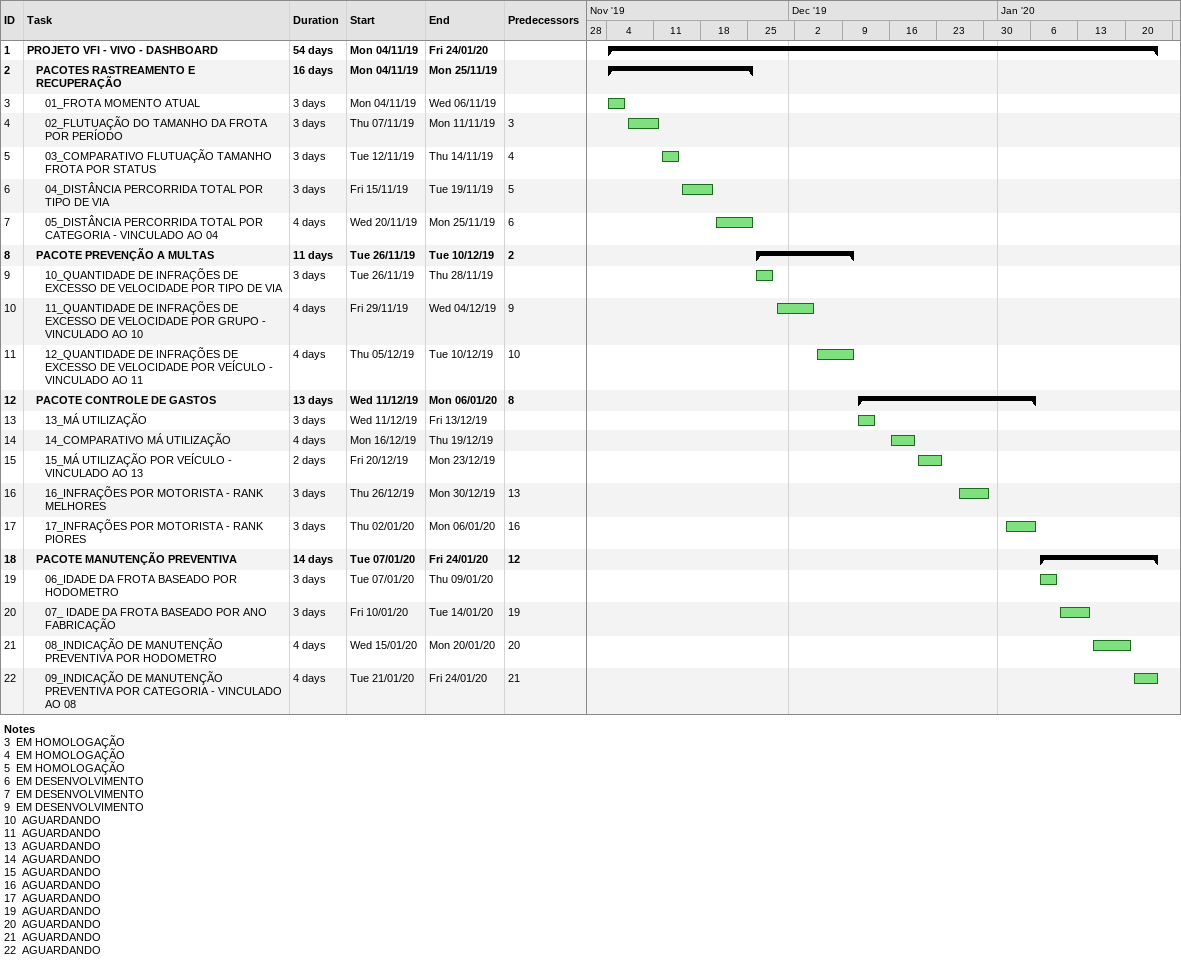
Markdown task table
| ID | Level | Task | Duration | Start | Finish | Predecessors |
|---|---|---|---|---|---|---|
| 1 | 1 | **PROJETO VFI - VIVO - DASHBOARD** | 54d | 2019-11-04 | 2020-01-24 |  |
| 2 | 2 | **PACOTES RASTREAMENTO E RECUPERAÇÃO** | 16d | 2019-11-04 | 2019-11-25 |  |
| 3 | 3 | 01_FROTA MOMENTO ATUAL | 3d | 2019-11-04 | 2019-11-06 |  |
| 4 | 3 | 02_FLUTUAÇÃO DO TAMANHO DA FROTA POR PERÍODO | 3d | 2019-11-07 | 2019-11-11 | 3 |
| 5 | 3 | 03_COMPARATIVO FLUTUAÇÃO TAMANHO FROTA POR STATUS | 3d | 2019-11-12 | 2019-11-14 | 4 |
| 6 | 3 | 04_DISTÂNCIA PERCORRIDA TOTAL POR TIPO DE VIA | 3d | 2019-11-15 | 2019-11-19 | 5 |
| 7 | 3 | 05_DISTÂNCIA PERCORRIDA TOTAL POR CATEGORIA - VINCULADO AO 04 | 4d | 2019-11-20 | 2019-11-25 | 6 |
| 8 | 2 | **PACOTE PREVENÇÃO A MULTAS** | 11d | 2019-11-26 | 2019-12-10 | 2 |
| 9 | 3 | 10_QUANTIDADE DE INFRAÇÕES DE EXCESSO DE VELOCIDADE POR TIPO DE VIA | 3d | 2019-11-26 | 2019-11-28 |  |
| 10 | 3 | 11_QUANTIDADE DE INFRAÇÕES DE EXCESSO DE VELOCIDADE POR GRUPO - VINCULADO AO 10 | 4d | 2019-11-29 | 2019-12-04 | 9 |
| 11 | 3 | 12_QUANTIDADE DE INFRAÇÕES DE EXCESSO DE VELOCIDADE POR VEÍCULO - VINCULADO AO 11 | 4d | 2019-12-05 | 2019-12-10 | 10 |
| 12 | 2 | **PACOTE CONTROLE DE GASTOS** | 13d | 2019-12-11 | 2020-01-06 | 8 |
| 13 | 3 | 13_MÁ UTILIZAÇÃO | 3d | 2019-12-11 | 2019-12-13 |  |
| 14 | 3 | 14_COMPARATIVO MÁ UTILIZAÇÃO | 4d | 2019-12-16 | 2019-12-19 |  |
| 15 | 3 | 15_MÁ UTILIZAÇÃO POR VEÍCULO - VINCULADO AO 13 | 2d | 2019-12-20 | 2019-12-23 |  |
| 16 | 3 | 16_INFRAÇÕES POR MOTORISTA - RANK MELHORES | 3d | 2019-12-26 | 2019-12-30 | 13 |
| 17 | 3 | 17_INFRAÇÕES POR MOTORISTA - RANK PIORES | 3d | 2020-01-02 | 2020-01-06 | 16 |
| 18 | 2 | **PACOTE MANUTENÇÃO PREVENTIVA** | 14d | 2020-01-07 | 2020-01-24 | 12 |
| 19 | 3 | 06_IDADE DA FROTA BASEADO POR HODOMETRO | 3d | 2020-01-07 | 2020-01-09 |  |
| 20 | 3 | 07_ IDADE DA FROTA BASEADO POR ANO FABRICAÇÃO | 3d | 2020-01-10 | 2020-01-14 | 19 |
| 21 | 3 | 08_INDICAÇÃO DE MANUTENÇÃO PREVENTIVA POR HODOMETRO | 4d | 2020-01-15 | 2020-01-20 | 20 |
| 22 | 3 | 09_INDICAÇÃO DE MANUTENÇÃO PREVENTIVA POR CATEGORIA - VINCULADO AO 08 | 4d | 2020-01-21 | 2020-01-24 | 21 |

Notes
- 3: EM HOMOLOGAÇÃO
- 4: EM HOMOLOGAÇÃO
- 5: EM HOMOLOGAÇÃO
- 6: EM DESENVOLVIMENTO
- 7: EM DESENVOLVIMENTO
- 9: EM DESENVOLVIMENTO
- 10: AGUARDANDO
- 11: AGUARDANDO
- 13: AGUARDANDO
- 14: AGUARDANDO
- 15: AGUARDANDO
- 16: AGUARDANDO
- 17: AGUARDANDO
- 19: AGUARDANDO
- 20: AGUARDANDO
- 21: AGUARDANDO
- 22: AGUARDANDO
